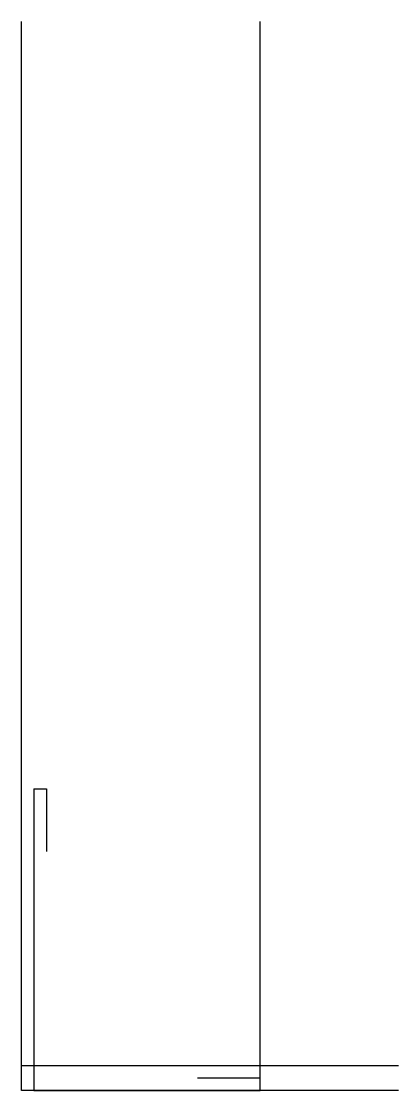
# Model space of a CAD drawing. Extents: x 0 to 30, y -2 to 83.
import ezdxf

# ---------------------------------------------------------------- set-up
doc = ezdxf.new("R2010")
doc.units = 0
doc.layers.get('0').update_dxf_attribs({"linetype": 'CONTINUOUS'})

msp = doc.modelspace()

# ---------------------------------------------------------------- linework, layer by layer
at = {"linetype": 'CONTINUOUS'}
for p, q in [((0, -2), (0, 83)), ((19, -2), (19, 83)), ((1, 22), (1, -2)), ((1, 22), (1.99, 22)), ((1.99, 22), (1.99, 17)), ((0, 0), (30, 0)), ((19, -1.01), (14, -1.01)), ((19, -2), (19, -1.01)), ((30, -2), (0, -2)), ((1, -2), (19, -2))]:
    msp.add_line(p, q, dxfattribs=at)

doc.saveas('drawing.dxf')
